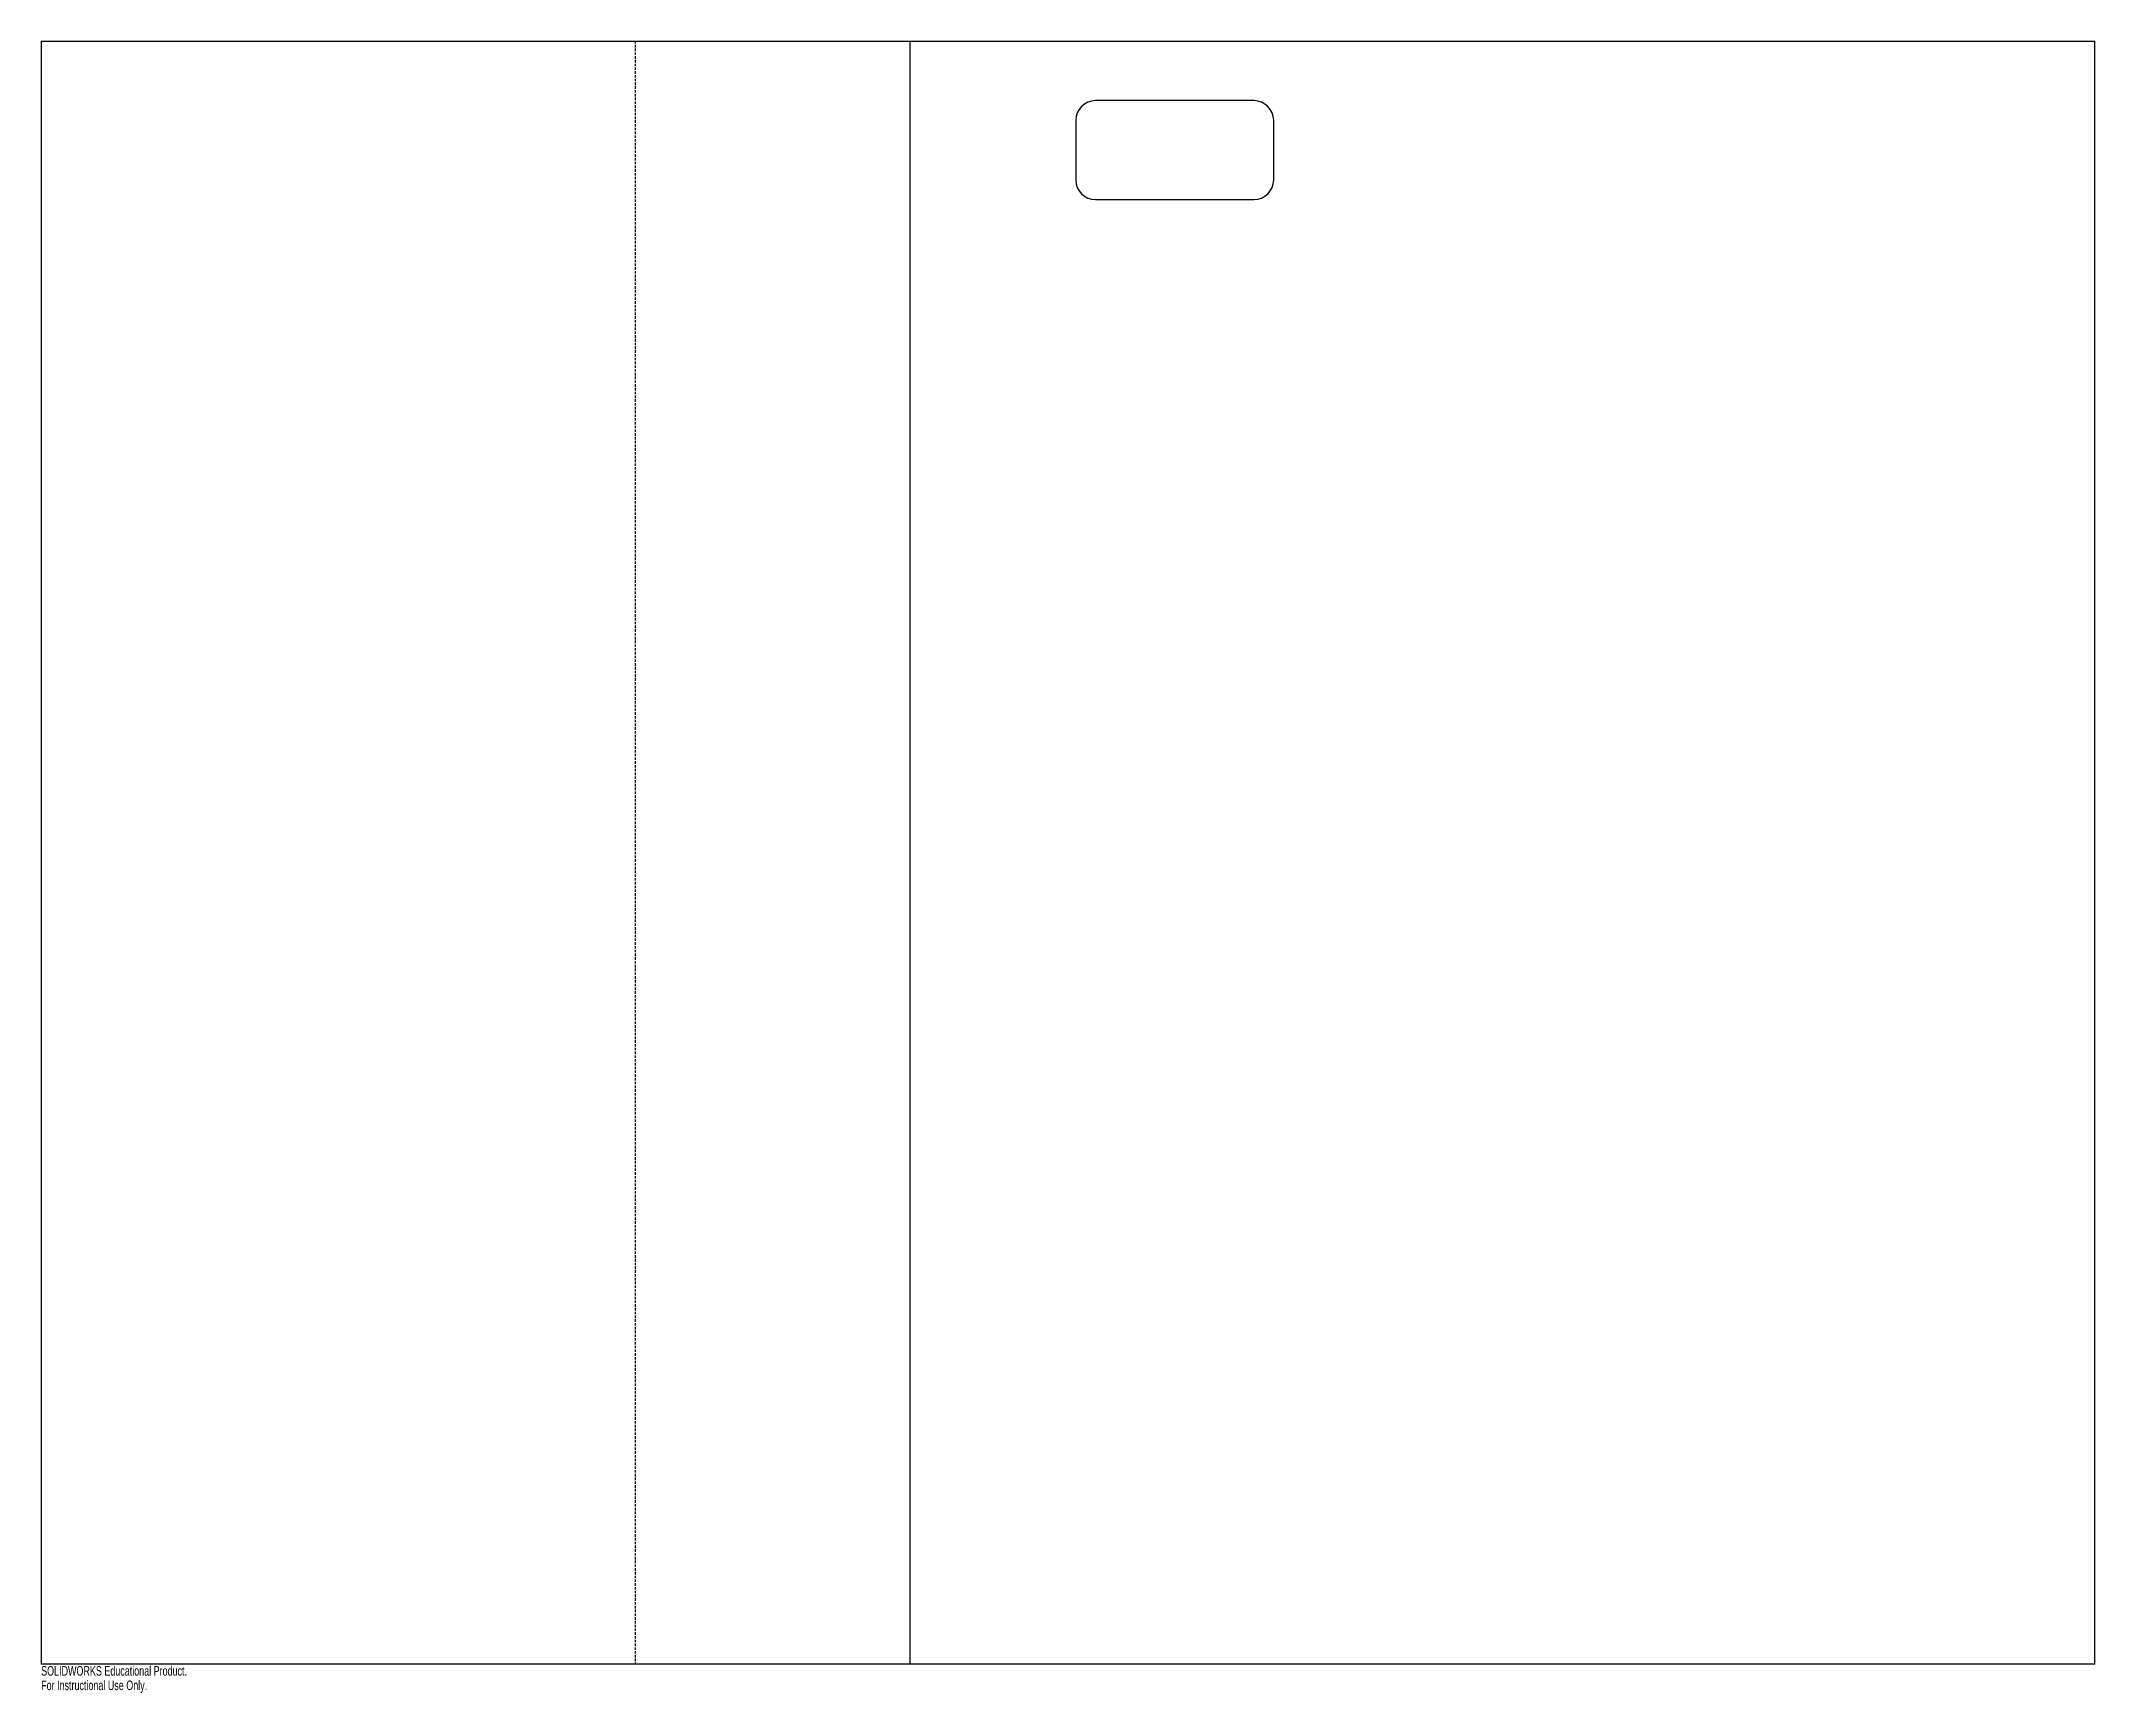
# Model space of a CAD drawing. Header units: millimetres. Extents: x -138 to 900, y -15 to 820.
import ezdxf

# ---------------------------------------------------------------- set-up
doc = ezdxf.new("R2010")
doc.units = ezdxf.units.MM
doc.linetypes.add('HIDDEN', pattern=[1.905, 1.27, -0.635])
doc.styles.add('SLDTEXTSTYLE0', font='TXT', dxfattribs={"width": 0.7})

msp = doc.modelspace()

# ---------------------------------------------------------------- linework, layer by layer
at = {"color": 7, "linetype": 'Continuous', "lineweight": 25}
for p, q in [((-137.6, 820), (-137.6, 0)), ((-137.6, 820), (900, 820)), ((900, 0), (900, 820)), ((475.1, 789.9), (395.1, 789.9)), ((385.1, 779.9), (385.1, 749.9)), ((485.1, 749.9), (485.1, 779.9)), ((395.1, 739.9), (475.1, 739.9)), ((900, 0), (-137.6, 0))]:
    msp.add_line(p, q, dxfattribs=at)
at = {"color": 7, "linetype": 'HIDDEN'}
msp.add_line((162.5, 820), (162.5, 0), dxfattribs=at)
at = {"color": 7, "linetype": 'Continuous'}
msp.add_line((301.3, 820), (301.3, 0), dxfattribs=at)
at = {"color": 7, "linetype": 'Continuous', "lineweight": 25}
for centre, start, end in [((395.1, 779.9), 90, 180), ((475.1, 779.9), 0, 90), ((395.1, 749.9), 180, 270), ((475.1, 749.9), 270, 0)]:
    msp.add_arc(centre, 10, start, end, dxfattribs=at)

# ---------------------------------------------------------------- texts
at = {"color": 7, "linetype": 'Continuous', "char_height": 4.834, "attachment_point": 1, "style": 'SLDTEXTSTYLE0'}
for s, insert in [('SOLIDWORKS Educational Product.', (-137.6, -1)), ('For Instructional Use Only.', (-137.6, -8.3))]:
    msp.add_mtext(s, dxfattribs=dict(at, insert=insert))

doc.saveas('drawing.dxf')
